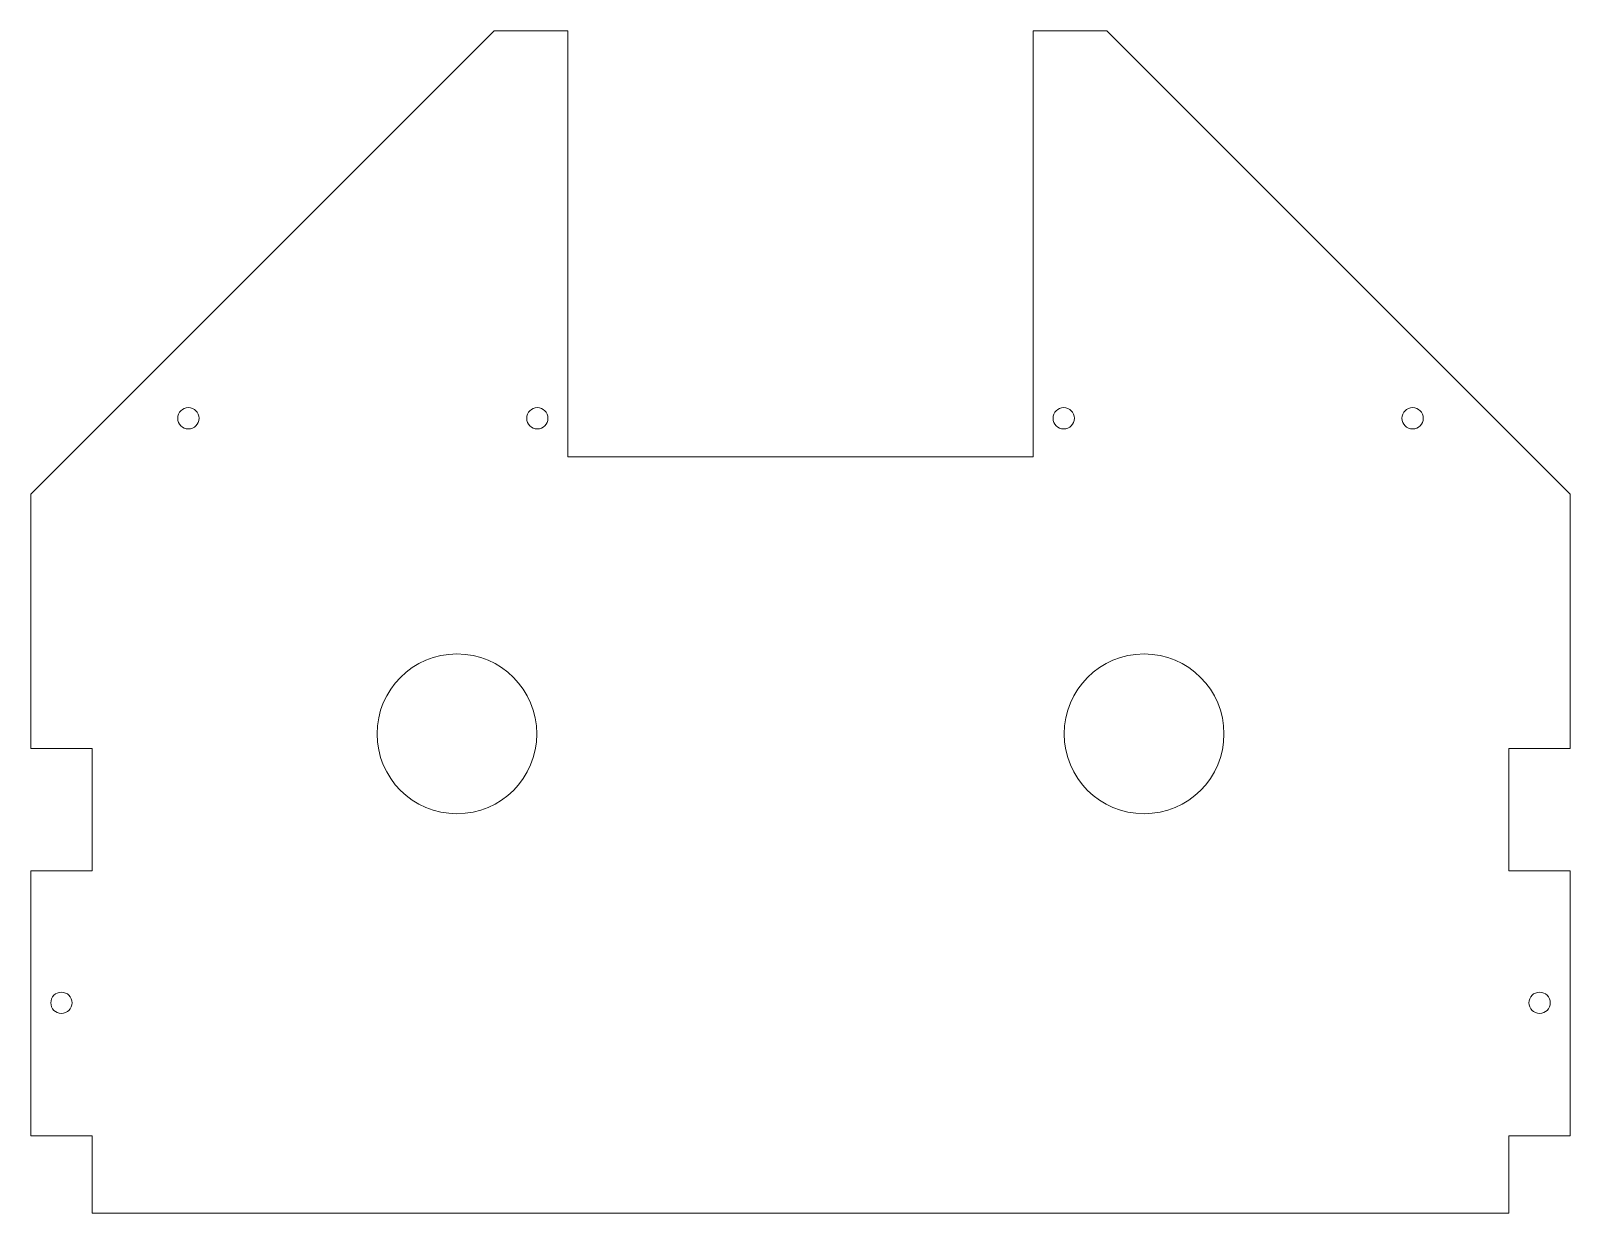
# Model space of a CAD drawing. Header units: millimetres. Extents: x -311 to -22, y -393 to -171.
import ezdxf

# ---------------------------------------------------------------- set-up
doc = ezdxf.new("R2010")
doc.units = ezdxf.units.MM

msp = doc.modelspace()

# ---------------------------------------------------------------- linework, layer by layer
at = {"color": 7, "linetype": 'Continuous', "lineweight": 15}
for p, q in [((-311.13, -258.36), (-224.13, -171.36)), ((-224.13, -171.36), (-210.29, -171.36)), ((-210.29, -171.36), (-210.29, -251.36)), ((-122.97, -171.36), (-109.13, -171.36)), ((-122.97, -251.36), (-122.97, -171.36)), ((-22.13, -258.36), (-109.13, -171.36)), ((-210.29, -251.36), (-122.97, -251.36)), ((-311.13, -306.11), (-311.13, -258.36)), ((-22.13, -258.36), (-22.13, -306.11)), ((-299.63, -306.11), (-311.13, -306.11)), ((-299.63, -329.11), (-299.63, -306.11)), ((-33.63, -329.11), (-33.63, -306.11)), ((-33.63, -306.11), (-22.13, -306.11)), ((-311.13, -329.11), (-299.63, -329.11)), ((-311.13, -378.86), (-311.13, -329.11)), ((-22.13, -329.11), (-33.63, -329.11)), ((-22.13, -329.11), (-22.13, -378.86)), ((-311.13, -378.86), (-299.63, -378.86)), ((-299.63, -378.86), (-299.63, -393.36)), ((-33.63, -393.36), (-33.63, -378.86)), ((-33.63, -378.86), (-22.13, -378.86)), ((-33.63, -393.36), (-299.63, -393.36))]:
    msp.add_line(p, q, dxfattribs=at)
for centre, radius in [((-281.54, -244.11), 2), ((-216.04, -244.11), 2), ((-117.22, -244.11), 2), ((-51.72, -244.11), 2), ((-231.13, -303.36), 15), ((-102.13, -303.36), 15), ((-305.38, -353.86), 2), ((-27.88, -353.86), 2)]:
    msp.add_circle(centre, radius, dxfattribs=at)

doc.saveas('drawing.dxf')
